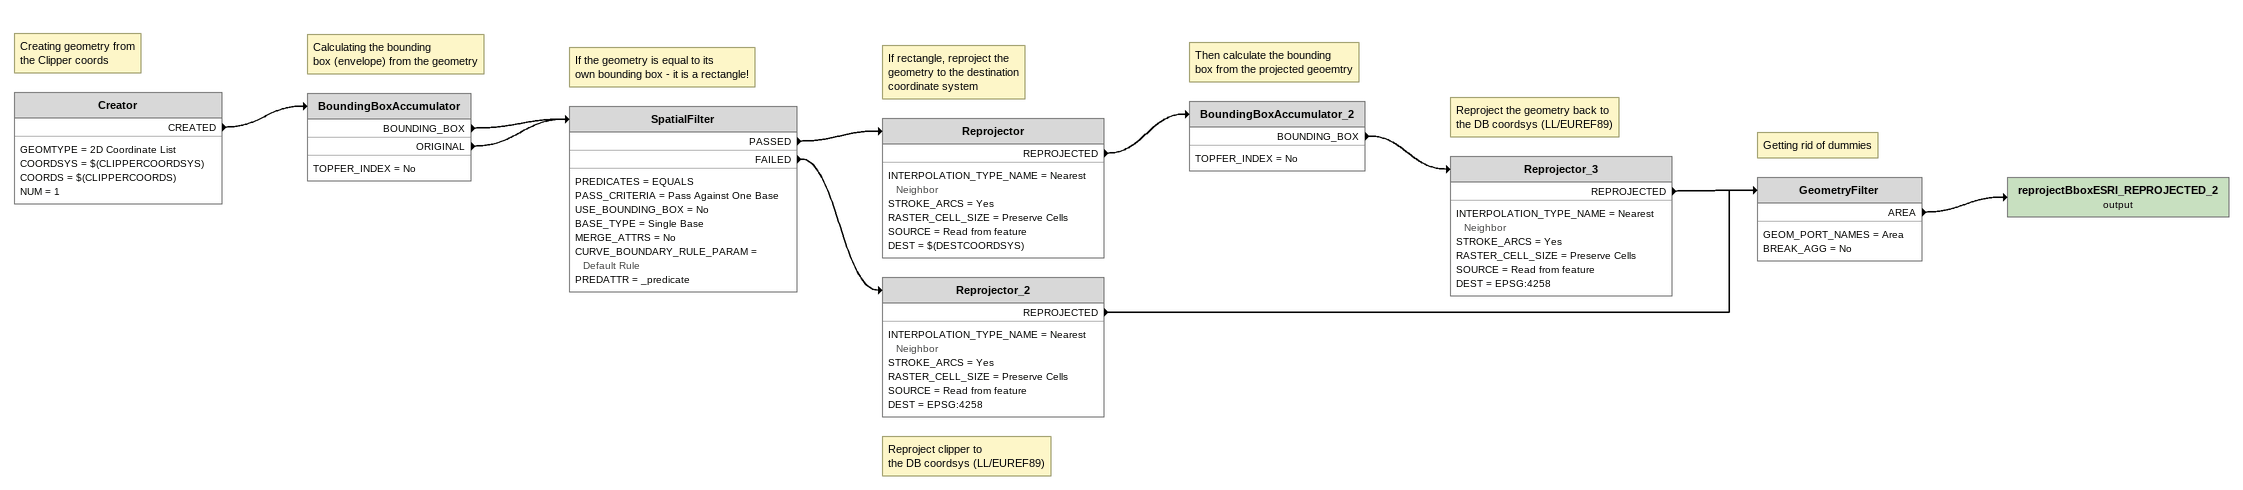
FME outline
Note: Creating geometry from / the Clipper coords
Creator
    GEOMTYPE = 2D Coordinate List
    COORDSYS = $(CLIPPERCOORDSYS)
    COORDS = $(CLIPPERCOORDS)
    NUM = 1
    CREATED -> BoundingBoxAccumulator
Note: Calculating the bounding / box (envelope) from the geometry
BoundingBoxAccumulator
    TOPFER_INDEX = No
    BOUNDING_BOX -> SpatialFilter
    ORIGINAL -> SpatialFilter
Note: If the geometry is equal to its / own bounding box - it is a rectangle!
SpatialFilter
    PREDICATES = EQUALS
    PASS_CRITERIA = Pass Against One Base
    USE_BOUNDING_BOX = No
    BASE_TYPE = Single Base
    MERGE_ATTRS = No
    CURVE_BOUNDARY_RULE_PARAM = Default Rule
    PREDATTR = _predicate
    PASSED -> Reprojector
    FAILED -> Reprojector_2
Note: If rectangle, reproject the / geometry to the destination / coordinate system
Reprojector
    INTERPOLATION_TYPE_NAME = Nearest Neighbor
    STROKE_ARCS = Yes
    RASTER_CELL_SIZE = Preserve Cells
    SOURCE = Read from feature
    DEST = $(DESTCOORDSYS)
    REPROJECTED -> BoundingBoxAccumulator_2
Note: Then calculate the bounding / box from the projected geoemtry
BoundingBoxAccumulator_2
    TOPFER_INDEX = No
    BOUNDING_BOX -> Reprojector_3
Note: Reproject the geometry back to / the DB coordsys (LL/EUREF89)
Reprojector_3
    INTERPOLATION_TYPE_NAME = Nearest Neighbor
    STROKE_ARCS = Yes
    RASTER_CELL_SIZE = Preserve Cells
    SOURCE = Read from feature
    DEST = EPSG:4258
    REPROJECTED -> GeometryFilter
Note: Reproject clipper to / the DB coordsys (LL/EUREF89)
Reprojector_2
    INTERPOLATION_TYPE_NAME = Nearest Neighbor
    STROKE_ARCS = Yes
    RASTER_CELL_SIZE = Preserve Cells
    SOURCE = Read from feature
    DEST = EPSG:4258
    REPROJECTED -> GeometryFilter
Note: Getting rid of dummies
GeometryFilter
    GEOM_PORT_NAMES = Area
    BREAK_AGG = No
    AREA -> reprojectBboxESRI_REPROJECTED_2 (output)
reprojectBboxESRI_REPROJECTED_2 (output)
